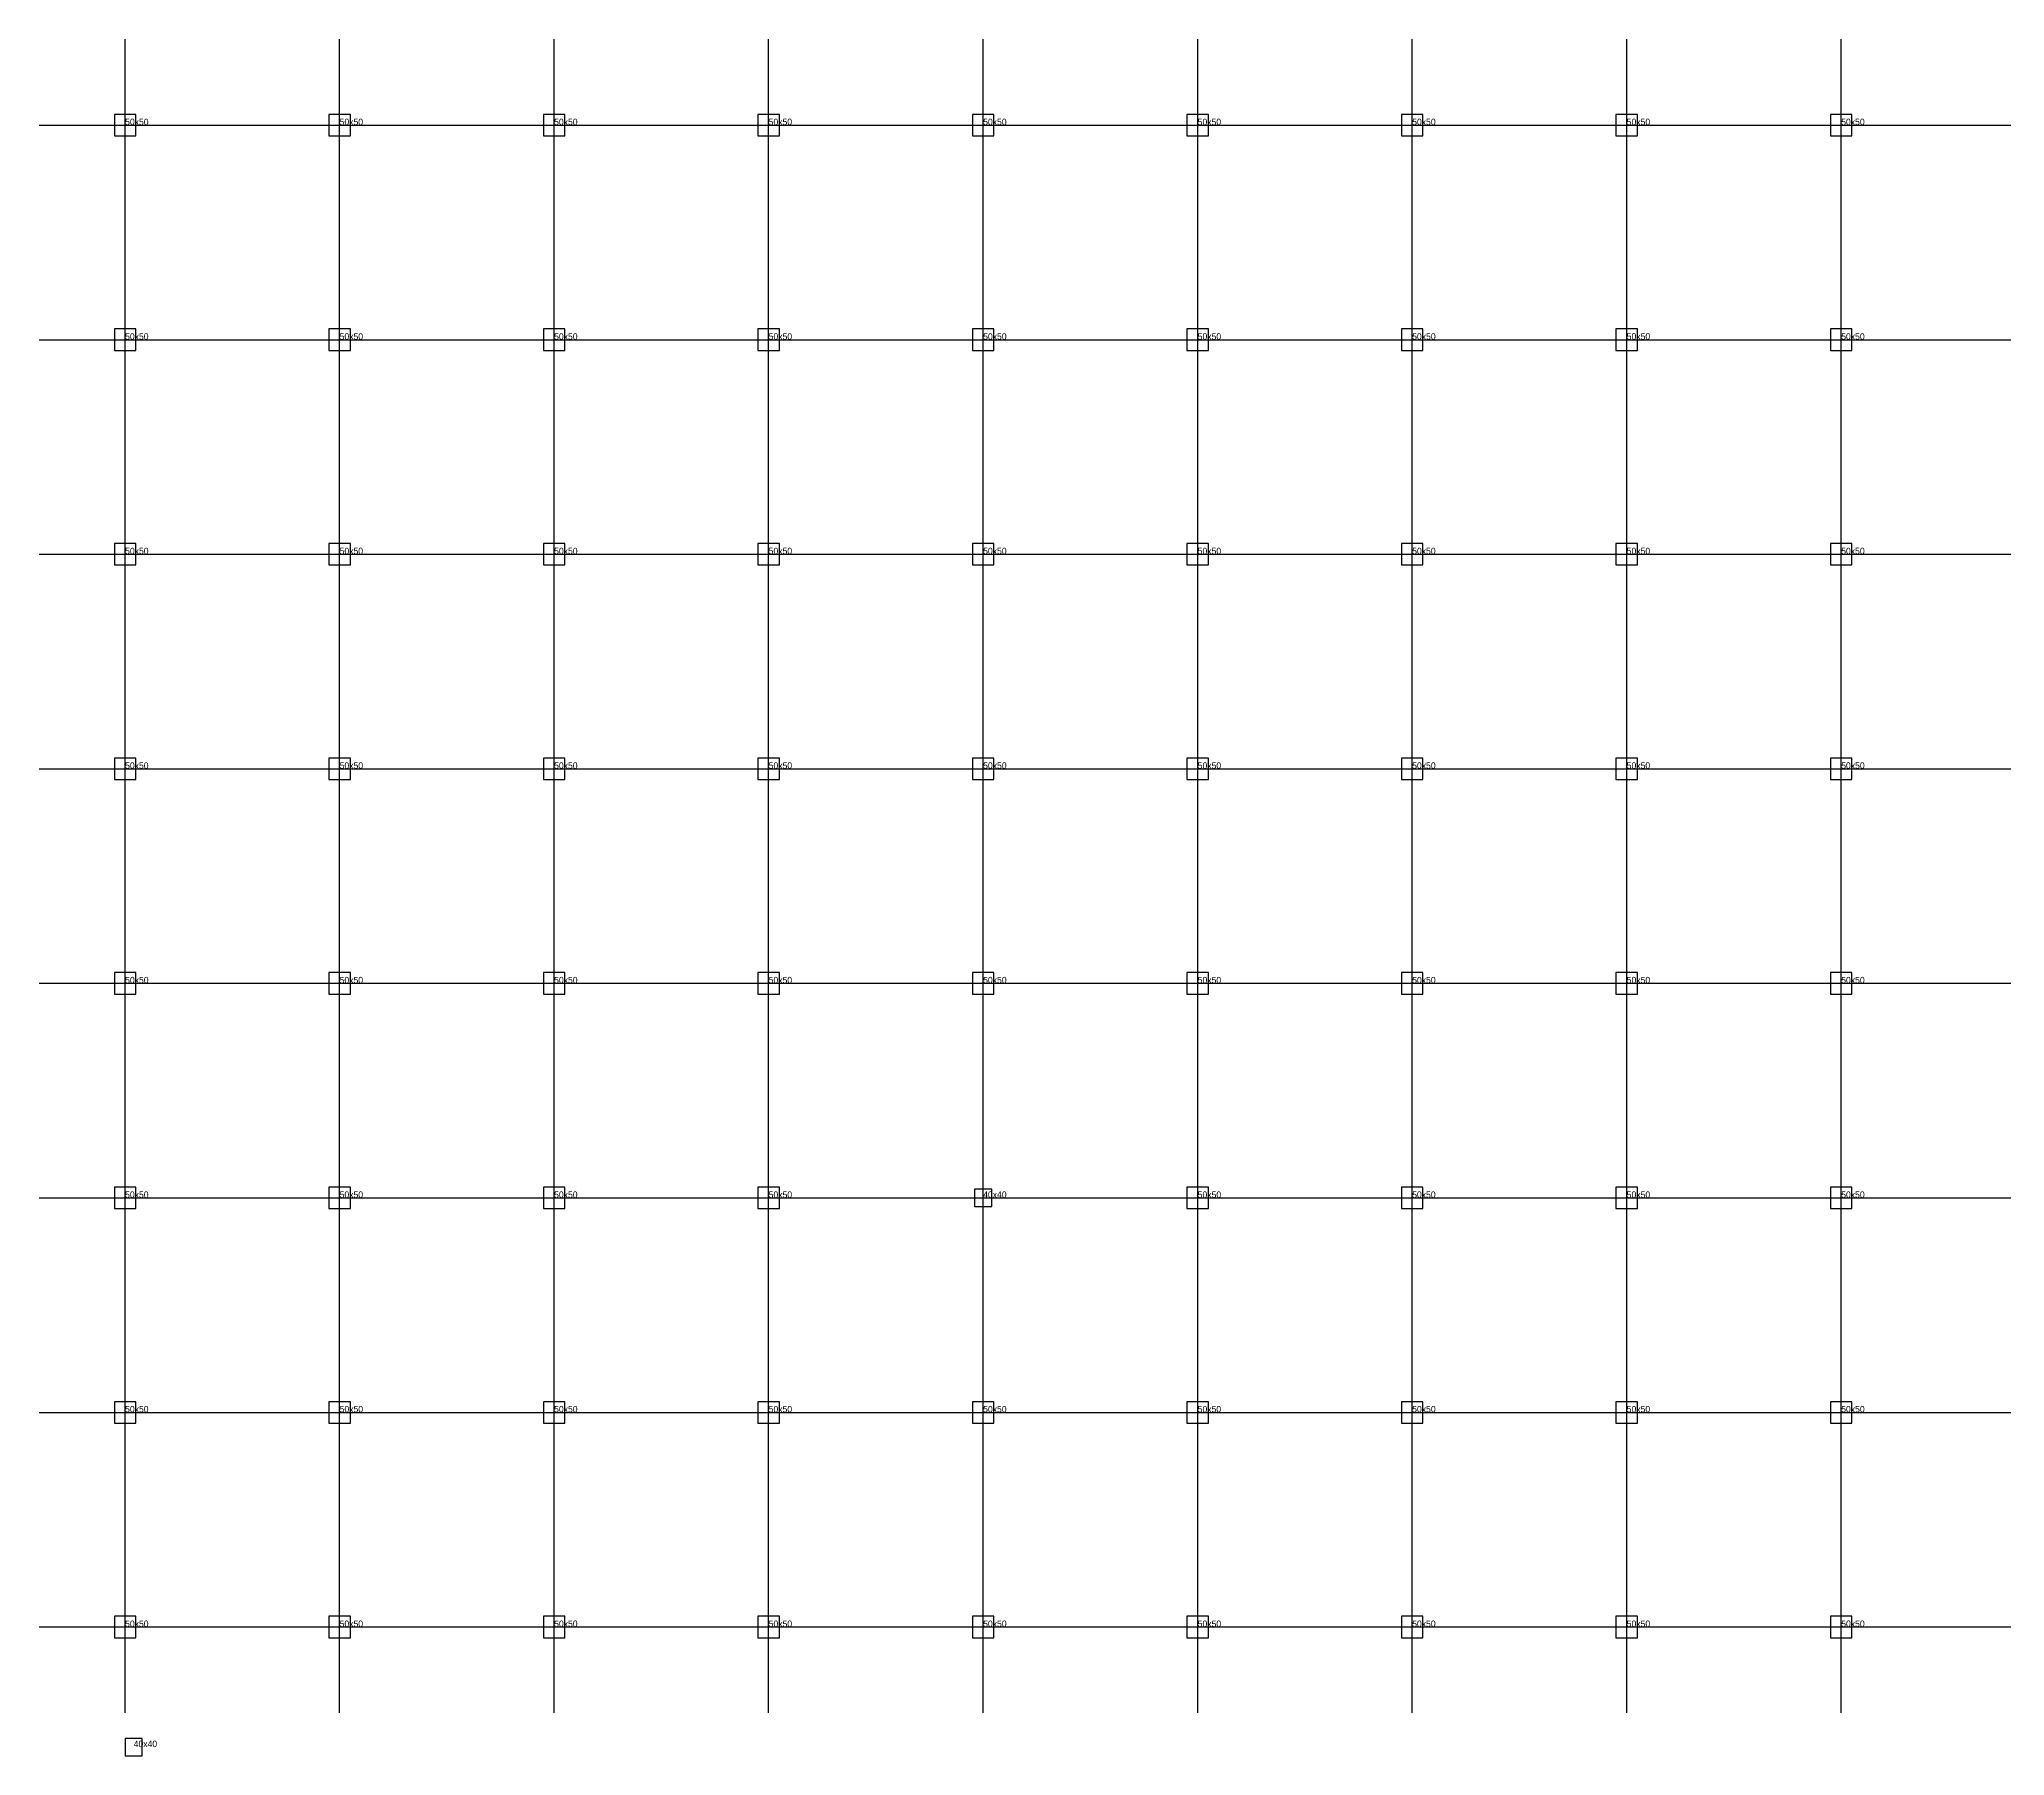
# Model space of a CAD drawing. Header units: metres. Extents: x -200 to 9200, y -300 to 3700.
# Drawn here: x -200 to 4381, y -300 to 3700 of the extents above; entities that cross this region are included whole.
import ezdxf

# ---------------------------------------------------------------- set-up
doc = ezdxf.new("R2010")
doc.units = ezdxf.units.M
for name, color, linetype in [('KOTE', 7, 'Continuous'), ('OSI', 8, 'Continuous'), ('STUPOVI', 3, 'Continuous')]:
    doc.layers.add(name, color=color, linetype=linetype)

msp = doc.modelspace()

# ---------------------------------------------------------------- linework, layer by layer
at = {"layer": 'OSI'}
for p, q in [((0, -200), (0, 3700)), ((500, -200), (500, 3700)), ((1000, -200), (1000, 3700)), ((1500, -200), (1500, 3700)), ((2000, -200), (2000, 3700)), ((2500, -200), (2500, 3700)), ((3000, -200), (3000, 3700)), ((3500, -200), (3500, 3700)), ((4000, -200), (4000, 3700)), ((-200, 3500), (9200, 3500)), ((-200, 3000), (9200, 3000)), ((-200, 2500), (9200, 2500)), ((-200, 2000), (9200, 2000)), ((-200, 1500), (9200, 1500)), ((-200, 1000), (9200, 1000)), ((-200, 500), (9200, 500)), ((-200, 0), (9200, 0))]:
    msp.add_line(p, q, dxfattribs=at)
at = {"layer": 'STUPOVI'}
for points in [[(-25, 3475), (25, 3475), (25, 3525), (-25, 3525)], [(475, 3475), (525, 3475), (525, 3525), (475, 3525)], [(975, 3475), (1025, 3475), (1025, 3525), (975, 3525)], [(1475, 3475), (1525, 3475), (1525, 3525), (1475, 3525)], [(1975, 3475), (2025, 3475), (2025, 3525), (1975, 3525)], [(2475, 3475), (2525, 3475), (2525, 3525), (2475, 3525)], [(2975, 3475), (3025, 3475), (3025, 3525), (2975, 3525)], [(3475, 3475), (3525, 3475), (3525, 3525), (3475, 3525)], [(3975, 3475), (4025, 3475), (4025, 3525), (3975, 3525)], [(-25, 2975), (25, 2975), (25, 3025), (-25, 3025)], [(475, 2975), (525, 2975), (525, 3025), (475, 3025)], [(975, 2975), (1025, 2975), (1025, 3025), (975, 3025)], [(1475, 2975), (1525, 2975), (1525, 3025), (1475, 3025)], [(1975, 2975), (2025, 2975), (2025, 3025), (1975, 3025)], [(2475, 2975), (2525, 2975), (2525, 3025), (2475, 3025)], [(2975, 2975), (3025, 2975), (3025, 3025), (2975, 3025)], [(3475, 2975), (3525, 2975), (3525, 3025), (3475, 3025)], [(3975, 2975), (4025, 2975), (4025, 3025), (3975, 3025)], [(-25, 2475), (25, 2475), (25, 2525), (-25, 2525)], [(475, 2475), (525, 2475), (525, 2525), (475, 2525)], [(975, 2475), (1025, 2475), (1025, 2525), (975, 2525)], [(1475, 2475), (1525, 2475), (1525, 2525), (1475, 2525)], [(1975, 2475), (2025, 2475), (2025, 2525), (1975, 2525)], [(2475, 2475), (2525, 2475), (2525, 2525), (2475, 2525)], [(2975, 2475), (3025, 2475), (3025, 2525), (2975, 2525)], [(3475, 2475), (3525, 2475), (3525, 2525), (3475, 2525)], [(3975, 2475), (4025, 2475), (4025, 2525), (3975, 2525)], [(-25, 1975), (25, 1975), (25, 2025), (-25, 2025)], [(475, 1975), (525, 1975), (525, 2025), (475, 2025)], [(975, 1975), (1025, 1975), (1025, 2025), (975, 2025)], [(1475, 1975), (1525, 1975), (1525, 2025), (1475, 2025)], [(1975, 1975), (2025, 1975), (2025, 2025), (1975, 2025)], [(2475, 1975), (2525, 1975), (2525, 2025), (2475, 2025)], [(2975, 1975), (3025, 1975), (3025, 2025), (2975, 2025)], [(3475, 1975), (3525, 1975), (3525, 2025), (3475, 2025)], [(3975, 1975), (4025, 1975), (4025, 2025), (3975, 2025)], [(-25, 1475), (25, 1475), (25, 1525), (-25, 1525)], [(475, 1475), (525, 1475), (525, 1525), (475, 1525)], [(975, 1475), (1025, 1475), (1025, 1525), (975, 1525)], [(1475, 1475), (1525, 1475), (1525, 1525), (1475, 1525)], [(1975, 1475), (2025, 1475), (2025, 1525), (1975, 1525)], [(2475, 1475), (2525, 1475), (2525, 1525), (2475, 1525)], [(2975, 1475), (3025, 1475), (3025, 1525), (2975, 1525)], [(3475, 1475), (3525, 1475), (3525, 1525), (3475, 1525)], [(3975, 1475), (4025, 1475), (4025, 1525), (3975, 1525)], [(-25, 975), (25, 975), (25, 1025), (-25, 1025)], [(475, 975), (525, 975), (525, 1025), (475, 1025)], [(975, 975), (1025, 975), (1025, 1025), (975, 1025)], [(1475, 975), (1525, 975), (1525, 1025), (1475, 1025)], [(1980, 980), (2020, 980), (2020, 1020), (1980, 1020)], [(2475, 975), (2525, 975), (2525, 1025), (2475, 1025)], [(2975, 975), (3025, 975), (3025, 1025), (2975, 1025)], [(3475, 975), (3525, 975), (3525, 1025), (3475, 1025)], [(3975, 975), (4025, 975), (4025, 1025), (3975, 1025)], [(-25, 475), (25, 475), (25, 525), (-25, 525)], [(475, 475), (525, 475), (525, 525), (475, 525)], [(975, 475), (1025, 475), (1025, 525), (975, 525)], [(1475, 475), (1525, 475), (1525, 525), (1475, 525)], [(1975, 475), (2025, 475), (2025, 525), (1975, 525)], [(2475, 475), (2525, 475), (2525, 525), (2475, 525)], [(2975, 475), (3025, 475), (3025, 525), (2975, 525)], [(3475, 475), (3525, 475), (3525, 525), (3475, 525)], [(3975, 475), (4025, 475), (4025, 525), (3975, 525)], [(-25, -25), (25, -25), (25, 25), (-25, 25)], [(475, -25), (525, -25), (525, 25), (475, 25)], [(975, -25), (1025, -25), (1025, 25), (975, 25)], [(1475, -25), (1525, -25), (1525, 25), (1475, 25)], [(1975, -25), (2025, -25), (2025, 25), (1975, 25)], [(2475, -25), (2525, -25), (2525, 25), (2475, 25)], [(2975, -25), (3025, -25), (3025, 25), (2975, 25)], [(3475, -25), (3525, -25), (3525, 25), (3475, 25)], [(3975, -25), (4025, -25), (4025, 25), (3975, 25)], [(0, -300), (40, -300), (40, -260), (0, -260)]]:
    msp.add_lwpolyline(points, close=True, dxfattribs=at)

# ---------------------------------------------------------------- texts
at = {"layer": 'KOTE'}
for s, p in [('50x50', (0, 3500)), ('50x50', (500, 3500)), ('50x50', (1000, 3500)), ('50x50', (1500, 3500)), ('50x50', (2000, 3500)), ('50x50', (2500, 3500)), ('50x50', (3000, 3500)), ('50x50', (3500, 3500)), ('50x50', (4000, 3500)), ('50x50', (0, 3000)), ('50x50', (500, 3000)), ('50x50', (1000, 3000)), ('50x50', (1500, 3000)), ('50x50', (2000, 3000)), ('50x50', (2500, 3000)), ('50x50', (3000, 3000)), ('50x50', (3500, 3000)), ('50x50', (4000, 3000)), ('50x50', (0, 2500)), ('50x50', (500, 2500)), ('50x50', (1000, 2500)), ('50x50', (1500, 2500)), ('50x50', (2000, 2500)), ('50x50', (2500, 2500)), ('50x50', (3000, 2500)), ('50x50', (3500, 2500)), ('50x50', (4000, 2500)), ('50x50', (0, 2000)), ('50x50', (500, 2000)), ('50x50', (1000, 2000)), ('50x50', (1500, 2000)), ('50x50', (2000, 2000)), ('50x50', (2500, 2000)), ('50x50', (3000, 2000)), ('50x50', (3500, 2000)), ('50x50', (4000, 2000)), ('50x50', (0, 1500)), ('50x50', (500, 1500)), ('50x50', (1000, 1500)), ('50x50', (1500, 1500)), ('50x50', (2000, 1500)), ('50x50', (2500, 1500)), ('50x50', (3000, 1500)), ('50x50', (3500, 1500)), ('50x50', (4000, 1500)), ('50x50', (0, 1000)), ('50x50', (500, 1000)), ('50x50', (1000, 1000)), ('50x50', (1500, 1000)), ('40x40', (2000, 1000)), ('50x50', (2500, 1000)), ('50x50', (3000, 1000)), ('50x50', (3500, 1000)), ('50x50', (4000, 1000)), ('50x50', (0, 500)), ('50x50', (500, 500)), ('50x50', (1000, 500)), ('50x50', (1500, 500)), ('50x50', (2000, 500)), ('50x50', (2500, 500)), ('50x50', (3000, 500)), ('50x50', (3500, 500)), ('50x50', (4000, 500)), ('50x50', (0, 0)), ('50x50', (500, 0)), ('50x50', (1000, 0)), ('50x50', (1500, 0)), ('50x50', (2000, 0)), ('50x50', (2500, 0)), ('50x50', (3000, 0)), ('50x50', (3500, 0)), ('50x50', (4000, 0)), ('40x40', (20, -280))]:
    msp.add_text(s, height=15, dxfattribs=at).set_placement(p)

doc.saveas('drawing.dxf')
